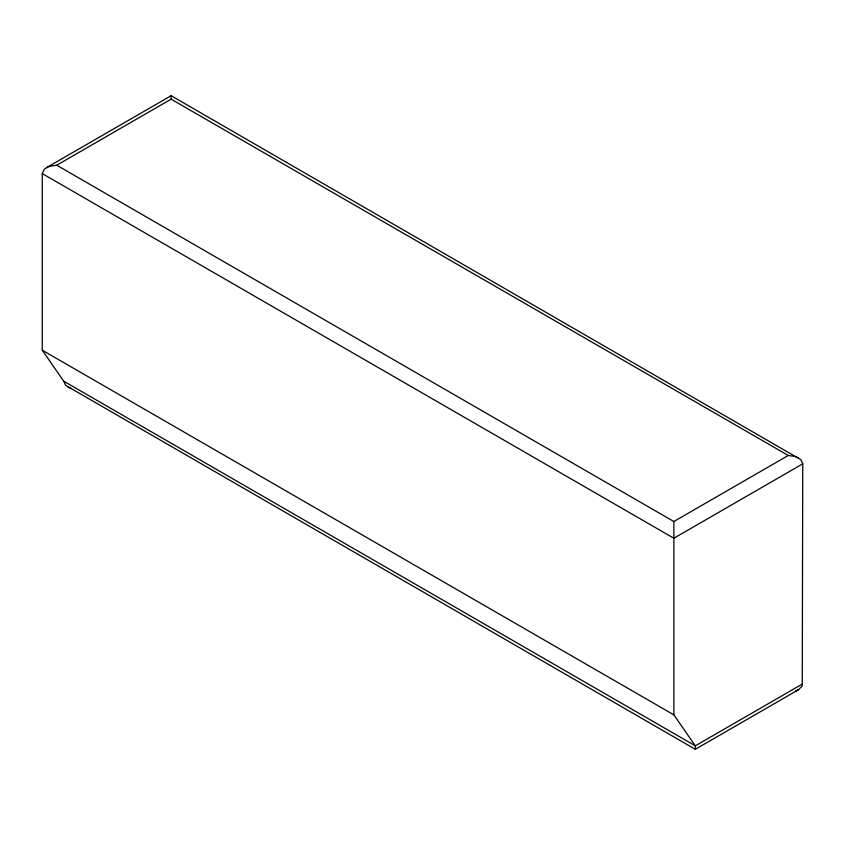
<?xml version="1.0" encoding="UTF-8"?>
<svg xmlns="http://www.w3.org/2000/svg" width="845" height="845" viewBox="0 0 845 845"><rect width="100%" height="100%" fill="white"/><g stroke="black" fill="none" stroke-linecap="round" stroke-linejoin="round"><path stroke-width="1.27" d="M42.25 173.584L44.194 169.401L46.496 167.669L171.134 95.707L800.806 459.648L802.75 463.831L802.254 685.96L798.504 689.71L695.308 749.293L65.635 385.352L63.702 381.169L42.25 350.2L42.25 173.584L673.866 538.244L802.75 463.831M46.496 167.669L49.496 166.338L56.742 165.219L171.134 99.171L788.258 455.466L795.504 456.585L798.504 457.916M56.742 165.219L673.866 521.513L788.258 455.466M802.75 683.795L695.308 745.829L63.702 381.169M795.504 691.041L798.504 689.71M67.938 387.084L70.938 388.415M42.25 350.2L673.866 714.849L695.308 745.829L695.308 749.293M673.866 521.513L673.866 714.849M171.134 95.707L171.134 99.171"/></g></svg>
